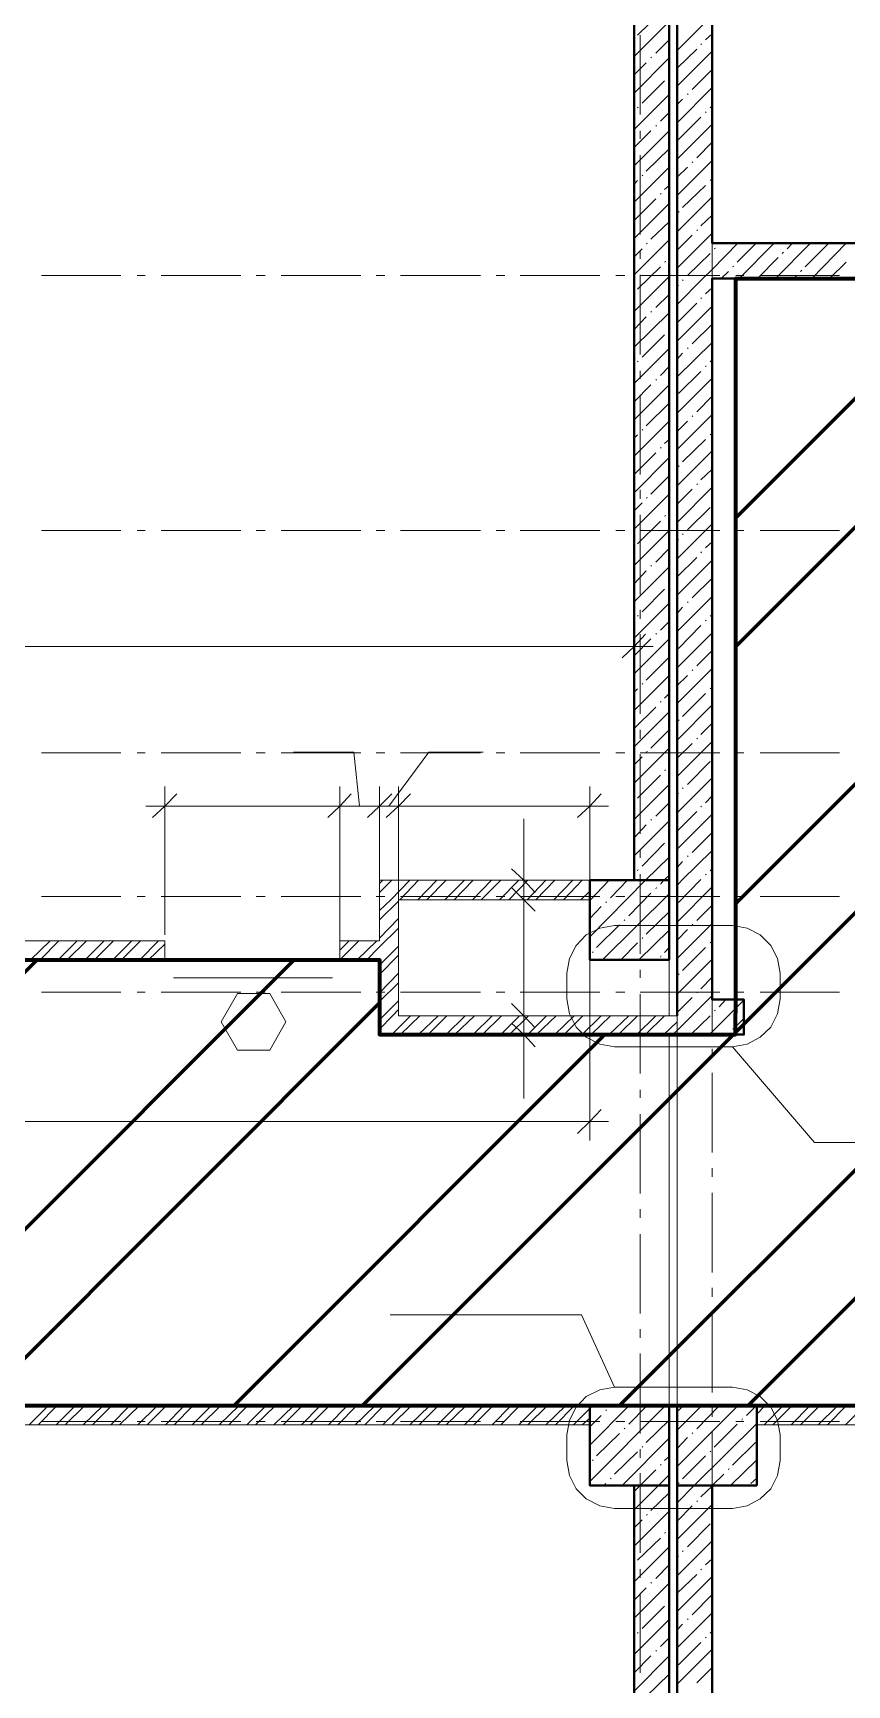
# Model space of a CAD drawing. Header units: millimetres. Extents: x -213911 to 415037, y -3642 to 107391.
# Drawn here: x -172386 to -167266, y 11398 to 21781 of the extents above; entities that cross this region are included whole.
import ezdxf

# ---------------------------------------------------------------- set-up
doc = ezdxf.new("R2010")
doc.units = ezdxf.units.MM
for name, color, linetype, lineweight in [('9.1 Стен подвал шпак', 160, 'Continuous', 90), ('9.3 клининг подвал', 190, 'Continuous', 60), ('Оси', 7, 'Continuous', 9)]:
    doc.layers.add(name, color=color, linetype=linetype, lineweight=lineweight)

msp = doc.modelspace()

# ---------------------------------------------------------------- hatches: boundary and pattern name
at = {"layer": '9.3 клининг подвал'}
h = msp.add_hatch(dxfattribs=at)
h.set_pattern_fill('ANSI32', color=256, scale=180)
h.paths.add_polyline_path([(-155078.4, 16155.4), (-164491.5, 16155.4), (-164491.5, 15486), (-166635.1, 15486), (-166635.1, 20239.2), (-167965.3, 20239.2), (-167965.3, 15752.9), (-167967.8, 15486), (-168333.9, 15486), (-170206.4, 15486), (-170206.4, 15956.3), (-178323.2, 15956.3), (-178323.2, 20239.2), (-180123.7, 20239.2), (-180123.7, 19036.1), (-180475.3, 19036.1), (-180475.3, 16155.4), (-205291.8, 16155.4), (-205291.8, 16655.3), (-206511.8, 16655.3), (-206511.8, 16155.4), (-206791.4, 16155.4), (-206791.4, 13151.8), (-168384.7, 13151.8), (-155078.4, 13151.8)])

# ---------------------------------------------------------------- linework, layer by layer
at = {"lineweight": 40}
for points in [[(-168384.7, 16456.2), (-168384.7, 26831), (-168605, 26831), (-168605, 16456.2)], [(-168384.7, 16456.2), (-168884.6, 16456.2), (-168884.6, 15956.3), (-168384.7, 15956.3)], [(-168384.7, 13151.8), (-168884.6, 13151.8), (-168884.6, 12651.9), (-168384.7, 12651.9)], [(-167834, 13151.8), (-168333.9, 13151.8), (-168333.9, 12651.9), (-167834, 12651.9)], [(-168384.7, 5649.2), (-168384.7, 12651.9), (-168605, 12651.9), (-168605, 5649.2)], [(-168113.6, 5649.2), (-168113.6, 12651.9), (-168333.9, 12651.9), (-168333.9, 5649.2)]]:
    msp.add_lwpolyline(points, close=True, dxfattribs=at)
for points in [[(-166414.8, 15685.1), (-166414.8, 15816.5), (-166414.8, 19315.7), (-164711.8, 19315.7), (-164491.5, 19315.7), (-164491.5, 20239.2), (-164491.5, 20459.5), (-164491.5, 21959.2), (-164711.8, 21959.2), (-164711.8, 20459.5), (-168113.6, 20459.5), (-168113.6, 26831), (-168333.9, 26831), (-168333.9, 20239.2), (-168333.9, 16456.2), (-168333.9, 15604.7)], [(-168333.9, 15486), (-168113.6, 15486), (-167914.5, 15486), (-167914.5, 15706.3), (-168113.6, 15706.3), (-168113.6, 16456.2), (-168113.6, 20239.2), (-166635.1, 20239.2), (-166635.1, 19536), (-166635.1, 15816.5), (-166635.1, 15486), (-166414.8, 15486)]]:
    msp.add_lwpolyline(points, dxfattribs=at)
at = {"lineweight": 18}
for points in [[(-168533, 18002.4), (-168605, 17926.2), (-168681.3, 17854.2)], [(-171481.5, 16998.4), (-171557.8, 16922.2), (-171634, 16850.1)], [(-170384.3, 16998.4), (-170456.3, 16922.2), (-170532.6, 16850.1)], [(-170130.1, 16998.4), (-170206.4, 16922.2), (-170282.6, 16850.1)], [(-170011.5, 16998.4), (-170087.8, 16922.2), (-170164, 16850.1)], [(-168812.6, 16998.4), (-168884.6, 16922.2), (-168960.9, 16850.1)], [(-169227.8, 16379.9), (-169299.8, 16456.2), (-169376, 16528.2)], [(-169227.8, 16261.3), (-169299.8, 16333.3), (-169376, 16409.6)], [(-169227.8, 15528.4), (-169299.8, 15604.7), (-169376, 15680.9)], [(-169227.8, 15409.8), (-169299.8, 15486), (-169376, 15558.1)], [(-168812.6, 15015.8), (-168884.6, 14939.5), (-168960.9, 14863.3)]]:
    msp.add_lwpolyline(points, dxfattribs=at)
at = {"layer": '9.1 Стен подвал шпак'}
msp.add_lwpolyline([(-178323.2, 15956.3), (-170206.4, 15956.3), (-170206.4, 15486), (-168333.9, 15486), (-167967.8, 15486), (-167965.3, 15752.9), (-167965.3, 20239.2), (-166635.1, 20239.2), (-166635.1, 15486), (-164491.5, 15486), (-164491.5, 16155.4), (-155078.4, 16155.4), (-155078.4, 13151.8), (-168384.7, 13151.8), (-206791.4, 13151.8)], dxfattribs=at)
at = {"layer": 'Оси', "lineweight": 9}
for points in [[(-168113.6, 21527.1), (-168113.6, 22026.9)], [(-168605, 21633), (-168384.7, 21853.3)], [(-168583.9, 21768.5), (-168439.8, 21908.3)], [(-168333.9, 21671.1), (-168113.6, 21891.4)], [(-168566.9, 21268.6), (-168566.9, 21768.5)], [(-168469.5, 21654.2), (-168384.7, 21738.9)], [(-168185.6, 21709.2), (-168181.4, 21713.5)], [(-168156, 21738.9), (-168113.6, 21777)], [(-168605, 21404.2), (-168384.7, 21624.5)], [(-168499.1, 21624.5), (-168494.9, 21628.7)], [(-168333.9, 21561), (-168211.1, 21679.6)], [(-168333.9, 21446.6), (-168113.6, 21666.9)], [(-168605, 21518.6), (-168528.8, 21594.8)], [(-168240.7, 21425.4), (-168113.6, 21552.5)], [(-168605, 21175.4), (-168384.7, 21395.7)], [(-168554.2, 21340.7), (-168414.4, 21480.5)], [(-168333.9, 21217.8), (-168113.6, 21438.1)], [(-168270.4, 21395.7), (-168266.1, 21400)], [(-168113.6, 21374.6), (-168113.6, 21425.4)], [(-168583.9, 21311), (-168579.6, 21315.2)], [(-168333.9, 21332.2), (-168300, 21366.1)], [(-168126.3, 21311), (-168113.6, 21323.7)], [(-168469.5, 21196.6), (-168465.2, 21200.9)], [(-168439.8, 21226.3), (-168384.7, 21281.4)], [(-168333.9, 20989), (-168113.6, 21209.3)], [(-168325.4, 21111.9), (-168185.6, 21251.7)], [(-168156, 21281.4), (-168151.7, 21285.6)], [(-168113.6, 20773), (-168113.6, 21272.9)], [(-168605, 20946.7), (-168384.7, 21167)], [(-168605, 21061.1), (-168499.1, 21167)], [(-168566.9, 21116.1), (-168566.9, 21167)], [(-168211.1, 20997.5), (-168113.6, 21095)], [(-168566.9, 20514.6), (-168566.9, 21014.5)], [(-168528.8, 20912.8), (-168384.7, 21052.6)], [(-168333.9, 20760.3), (-168113.6, 20980.6)], [(-168605, 20717.9), (-168384.7, 20938.2)], [(-168554.2, 20883.1), (-168550, 20887.4)], [(-168333.9, 20874.7), (-168270.4, 20938.2)], [(-168240.7, 20967.9), (-168236.5, 20972.1)], [(-168605, 20832.3), (-168583.9, 20853.5)], [(-168439.8, 20768.8), (-168435.6, 20773)], [(-168414.4, 20798.4), (-168384.7, 20823.8)], [(-168300, 20684), (-168156, 20823.8)], [(-168126.3, 20853.5), (-168122.1, 20857.7)], [(-168605, 20603.5), (-168469.5, 20739.1)], [(-168605, 20489.2), (-168384.7, 20709.4)], [(-168333.9, 20531.5), (-168113.6, 20751.8)], [(-168113.6, 20620.5), (-168113.6, 20671.3)], [(-168499.1, 20484.9), (-168384.7, 20595.1)], [(-168325.4, 20654.4), (-168321.2, 20658.6)], [(-168185.6, 20569.6), (-168113.6, 20637.4)], [(-168605, 20260.4), (-168384.7, 20480.7)], [(-168528.8, 20455.3), (-168520.3, 20459.5)], [(-168333.9, 20302.8), (-168113.6, 20523)], [(-168333.9, 20417.1), (-168240.7, 20510.3)], [(-168333.9, 20074), (-168172.9, 20239.2), (-168113.6, 20294.3), (-167952.6, 20459.5)], [(-168211.1, 20540), (-168206.8, 20544.2)], [(-168113.6, 20018.9), (-168113.6, 20518.8)], [(-168071.3, 20455.3), (-168067, 20459.5)], [(-167956.9, 20340.9), (-167838.3, 20459.5)], [(-167944.2, 20239.2), (-167723.9, 20459.5)], [(-167715.4, 20239.2), (-167495.1, 20459.5)], [(-167643.4, 20425.6), (-167609.5, 20459.5)], [(-167529, 20311.2), (-167385, 20455.3)], [(-167486.6, 20239.2), (-167270.6, 20459.5)], [(-168605, 20374.8), (-168554.2, 20425.6)], [(-168566.9, 20362.1), (-168566.9, 20412.9)], [(-168270.4, 20256.2), (-168126.3, 20396)], [(-168100.9, 20425.6), (-168092.4, 20429.8)], [(-167829.8, 20239.2), (-167698.5, 20370.5)], [(-167673, 20396), (-167664.6, 20404.4)], [(-172333, 20256.2), (-171833.1, 20256.2)], [(-171731.5, 20256.2), (-171680.6, 20256.2)], [(-171578.9, 20256.2), (-171079.1, 20256.2)], [(-170981.6, 20256.2), (-170926.5, 20256.2)], [(-170824.9, 20256.2), (-170325, 20256.2)], [(-170227.6, 20256.2), (-170172.5, 20256.2)], [(-170075, 20256.2), (-169570.9, 20256.2)], [(-169473.5, 20256.2), (-169418.4, 20256.2)], [(-169321, 20256.2), (-168821.1, 20256.2)], [(-168719.4, 20256.2), (-168664.3, 20256.2)], [(-168605, 20031.6), (-168384.7, 20251.9)], [(-168583.9, 20171.4), (-168439.8, 20311.2)], [(-168566.9, 19760.5), (-168566.9, 20260.4)], [(-168566.9, 20256.2), (-168067, 20256.2)], [(-168414.4, 20340.9), (-168405.9, 20345.1)], [(-168058.5, 20239.2), (-168011.9, 20281.6)], [(-167986.5, 20311.2), (-167978.1, 20315.5)], [(-167965.3, 20256.2), (-167914.5, 20256.2)], [(-167812.8, 20256.2), (-167312.9, 20256.2)], [(-167601, 20239.2), (-167584.1, 20256.2)], [(-167558.7, 20281.6), (-167550.2, 20290)], [(-167376.5, 20239.2), (-167270.6, 20340.9)], [(-168333.9, 20188.4), (-168325.4, 20196.8)], [(-168300, 20226.5), (-168295.8, 20230.7)], [(-168156, 20141.8), (-168113.6, 20179.9)], [(-168469.5, 20057), (-168384.7, 20137.5)], [(-168333.9, 19959.6), (-168211.1, 20082.5)], [(-168333.9, 19845.2), (-168113.6, 20065.5)], [(-168185.6, 20112.1), (-168181.4, 20116.4)], [(-168605, 19807.1), (-168384.7, 20023.2)], [(-168605, 19917.2), (-168528.8, 19997.7)], [(-168499.1, 20027.4), (-168494.9, 20031.6)], [(-168240.7, 19828.3), (-168113.6, 19951.1)], [(-168554.2, 19743.6), (-168414.4, 19883.4)], [(-168333.9, 19620.7), (-168113.6, 19836.8)], [(-168113.6, 19866.4), (-168113.6, 19921.5)], [(-168605, 19578.3), (-168384.7, 19798.6)], [(-168333.9, 19730.9), (-168300, 19769)], [(-168270.4, 19798.6), (-168266.1, 19802.9)], [(-168113.6, 19264.9), (-168113.6, 19764.7)], [(-168583.9, 19713.9), (-168579.6, 19718.1)], [(-168566.9, 19608), (-168566.9, 19658.8)], [(-168439.8, 19629.2), (-168384.7, 19684.3)], [(-168325.4, 19514.8), (-168185.6, 19654.6)], [(-168156, 19684.3), (-168151.7, 19688.5)], [(-168126.3, 19713.9), (-168113.6, 19726.6)], [(-168605, 19349.6), (-168384.7, 19569.9)], [(-168605, 19464), (-168499.1, 19569.9)], [(-168469.5, 19599.5), (-168465.2, 19603.8)], [(-168333.9, 19391.9), (-168113.6, 19612.2)], [(-168566.9, 19006.4), (-168566.9, 19506.3)], [(-168528.8, 19311.5), (-168384.7, 19455.5)], [(-168211.1, 19400.4), (-168113.6, 19497.9)], [(-168605, 19120.8), (-168384.7, 19341.1)], [(-168333.9, 19163.2), (-168113.6, 19383.5)], [(-168333.9, 19277.6), (-168270.4, 19341.1)], [(-168240.7, 19370.8), (-168236.5, 19375)], [(-168605, 19235.2), (-168583.9, 19256.4)], [(-168554.2, 19286), (-168550, 19290.3)], [(-168414.4, 19201.3), (-168384.7, 19226.7)], [(-168300, 19086.9), (-168156, 19226.7)], [(-168126.3, 19256.4), (-168122.1, 19260.6)], [(-168605, 19006.4), (-168469.5, 19142)], [(-168605, 18892.1), (-168384.7, 19112.3)], [(-168439.8, 19171.7), (-168435.6, 19175.9)], [(-168333.9, 18934.4), (-168113.6, 19154.7)], [(-168113.6, 19112.3), (-168113.6, 19167.4)], [(-168325.4, 19057.3), (-168321.2, 19061.5)], [(-168185.6, 18972.5), (-168113.6, 19040.3)], [(-168113.6, 18510.8), (-168113.6, 19014.9)], [(-168566.9, 18853.9), (-168566.9, 18909)], [(-168499.1, 18883.6), (-168384.7, 18998)], [(-168333.9, 18705.7), (-168113.6, 18925.9)], [(-168333.9, 18820), (-168240.7, 18913.2)], [(-168211.1, 18942.9), (-168206.8, 18947.1)], [(-168605, 18663.3), (-168384.7, 18883.6)], [(-168605, 18777.7), (-168554.2, 18828.5)], [(-168528.8, 18858.2), (-168520.3, 18862.4)], [(-168270.4, 18659.1), (-168126.3, 18798.9)], [(-168583.9, 18570.1), (-168439.8, 18714.1)], [(-168566.9, 18252.4), (-168566.9, 18752.3)], [(-168414.4, 18743.8), (-168405.9, 18748)], [(-168333.9, 18476.9), (-168113.6, 18697.2)], [(-172333, 18654.8), (-171833.1, 18654.8)], [(-171731.5, 18654.8), (-171680.6, 18654.8)], [(-171578.9, 18654.8), (-171079.1, 18654.8)], [(-170981.6, 18654.8), (-170926.5, 18654.8)], [(-170824.9, 18654.8), (-170325, 18654.8)], [(-170227.6, 18654.8), (-170172.5, 18654.8)], [(-170075, 18654.8), (-169570.9, 18654.8)], [(-169473.5, 18654.8), (-169418.4, 18654.8)], [(-169321, 18654.8), (-168821.1, 18654.8)], [(-168719.4, 18654.8), (-168664.3, 18654.8)], [(-168605, 18434.5), (-168384.7, 18654.8)], [(-168566.9, 18654.8), (-168067, 18654.8)], [(-168333.9, 18591.3), (-168325.4, 18599.7)], [(-168300, 18629.4), (-168295.8, 18633.6)], [(-167965.3, 18654.8), (-167914.5, 18654.8)], [(-167812.8, 18654.8), (-167312.9, 18654.8)], [(-168469.5, 18455.7), (-168384.7, 18540.4)], [(-168333.9, 18362.5), (-168211.1, 18485.4)], [(-168185.6, 18515), (-168181.4, 18519.3)], [(-168156, 18544.7), (-168113.6, 18582.8)], [(-168605, 18205.8), (-168384.7, 18426.1)], [(-168605, 18320.1), (-168528.8, 18400.6)], [(-168499.1, 18430.3), (-168494.9, 18434.5)], [(-168333.9, 18248.1), (-168113.6, 18468.4)], [(-168113.6, 18358.3), (-168113.6, 18413.3)], [(-168554.2, 18142.2), (-168414.4, 18286.3)], [(-168240.7, 18231.2), (-168113.6, 18354)], [(-168605, 17977), (-168384.7, 18197.3)], [(-168333.9, 18019.4), (-168113.6, 18239.7)], [(-168333.9, 18133.7), (-168300, 18171.9)], [(-168270.4, 18201.5), (-168266.1, 18205.8)], [(-168113.6, 17761), (-168113.6, 18260.8)], [(-168583.9, 18116.8), (-168579.6, 18121)], [(-168566.9, 18099.9), (-168566.9, 18154.9)], [(-168439.8, 18027.8), (-168384.7, 18082.9)], [(-168156, 18087.1), (-168151.7, 18091.4)], [(-168126.3, 18116.8), (-168113.6, 18125.3)], [(-168605, 18036.3), (-168605, 17926.2), (-168605, 17807.6)], [(-168605, 17752.5), (-168384.7, 17972.8)], [(-168605, 17866.9), (-168499.1, 17972.8)], [(-168566.9, 17502.5), (-168566.9, 18002.4)], [(-168469.5, 18002.4), (-168465.2, 18006.7)], [(-168333.9, 17790.6), (-168113.6, 18010.9)], [(-168325.4, 17913.5), (-168185.6, 18057.5)], [(-178441.8, 17926.2), (-178204.6, 17926.2), (-168486.4, 17926.2)], [(-168211.1, 17803.3), (-168113.6, 17900.8)], [(-168528.8, 17714.4), (-168384.7, 17858.4)], [(-168333.9, 17566.1), (-168113.6, 17786.4)], [(-168240.7, 17773.7), (-168236.5, 17777.9)], [(-168605, 17523.7), (-168384.7, 17744)], [(-168605, 17638.1), (-168583.9, 17659.3)], [(-168554.2, 17688.9), (-168550, 17693.2)], [(-168333.9, 17680.5), (-168270.4, 17744)], [(-168126.3, 17659.3), (-168122.1, 17663.5)], [(-168113.6, 17604.2), (-168113.6, 17659.3)], [(-168439.8, 17574.6), (-168435.6, 17578.8)], [(-168414.4, 17600), (-168384.7, 17629.6)], [(-168333.9, 17337.3), (-168113.6, 17557.6)], [(-168300, 17485.6), (-168156, 17629.6)], [(-168605, 17409.3), (-168469.5, 17544.9)], [(-168605, 17295), (-168384.7, 17515.2)], [(-168325.4, 17460.2), (-168321.2, 17464.4)], [(-168113.6, 17006.9), (-168113.6, 17506.8)], [(-168566.9, 17345.8), (-168566.9, 17400.9)], [(-168499.1, 17286.5), (-168384.7, 17400.9)], [(-168211.1, 17345.8), (-168206.8, 17350)], [(-168185.6, 17371.2), (-168113.6, 17443.2)], [(-172333, 17256.8), (-171833.1, 17256.8)], [(-171731.5, 17256.8), (-171680.6, 17256.8)], [(-171578.9, 17256.8), (-171079.1, 17256.8)], [(-170981.6, 17256.8), (-170926.5, 17256.8)], [(-170824.9, 17256.8), (-170325, 17256.8)], [(-170748.6, 17261.1), (-170367.4, 17261.1), (-170333.5, 16922.2)], [(-170227.6, 17256.8), (-170172.5, 17256.8)], [(-169554, 17261.1), (-169897.1, 17261.1), (-170147.1, 16922.2)], [(-170075, 17256.8), (-169570.9, 17256.8)], [(-169473.5, 17256.8), (-169418.4, 17256.8)], [(-169321, 17256.8), (-168821.1, 17256.8)], [(-168719.4, 17256.8), (-168664.3, 17256.8)], [(-168605, 17066.2), (-168384.7, 17286.5)], [(-168566.9, 17256.8), (-168067, 17256.8)], [(-168566.9, 16748.5), (-168566.9, 17248.4)], [(-168528.8, 17261.1), (-168520.3, 17265.3)], [(-168333.9, 17108.6), (-168113.6, 17328.8)], [(-168333.9, 17222.9), (-168240.7, 17316.1)], [(-167965.3, 17256.8), (-167914.5, 17256.8)], [(-167812.8, 17256.8), (-167312.9, 17256.8)], [(-168605, 17180.6), (-168554.2, 17231.4)], [(-168414.4, 17146.7), (-168405.9, 17150.9)], [(-168270.4, 17057.7), (-168126.3, 17201.8)], [(-171557.8, 16113), (-171557.8, 16922.2), (-171557.8, 17045)], [(-170456.3, 16074.9), (-170456.3, 16922.2), (-170456.3, 17045)], [(-170206.4, 16456.2), (-170206.4, 16922.2), (-170206.4, 17045)], [(-170087.8, 16333.3), (-170087.8, 16922.2), (-170087.8, 17045)], [(-168884.6, 16456.2), (-168884.6, 16922.2), (-168884.6, 17045)], [(-168605, 16837.4), (-168384.7, 17057.7)], [(-168583.9, 16973), (-168439.8, 17117)], [(-168333.9, 16879.8), (-168113.6, 17100.1)], [(-168300, 17032.3), (-168295.8, 17036.5)], [(-168469.5, 16858.6), (-168384.7, 16943.3)], [(-168333.9, 16994.2), (-168325.4, 17002.6)], [(-168156, 16943.3), (-168113.6, 16985.7)], [(-171676.4, 16922.2), (-170456.3, 16922.2), (-170206.4, 16922.2), (-170087.8, 16922.2), (-168766, 16922.2)], [(-169299.8, 16841.7), (-169299.8, 16502.8), (-169299.8, 16396.8)], [(-168605, 16608.7), (-168384.7, 16829)], [(-168499.1, 16833.2), (-168494.9, 16837.4)], [(-168333.9, 16765.4), (-168211.1, 16888.3)], [(-168333.9, 16651), (-168113.6, 16871.3)], [(-168185.6, 16917.9), (-168181.4, 16922.2)], [(-168113.6, 16854.4), (-168113.6, 16905.2)], [(-168605, 16723), (-168528.8, 16803.5)], [(-168240.7, 16629.8), (-168113.6, 16756.9)], [(-168113.6, 16252.8), (-168113.6, 16752.7)], [(-168566.9, 16596), (-168566.9, 16646.8)], [(-168554.2, 16545.1), (-168414.4, 16689.2)], [(-168333.9, 16422.3), (-168304.3, 16456.2), (-168113.6, 16642.6)], [(-169299.8, 16574.8), (-169299.8, 16333.3), (-169299.8, 15604.7), (-169299.8, 15363.2)], [(-168884.6, 16100.3), (-168533, 16456.2), (-168384.7, 16600.2)], [(-168583.9, 16515.5), (-168579.6, 16523.9)], [(-168333.9, 16536.6), (-168300, 16574.8)], [(-168270.4, 16604.4), (-168266.1, 16608.7)], [(-168126.3, 16515.5), (-168113.6, 16528.2)], [(-170206.4, 16435), (-170185.2, 16456.2)], [(-170206.4, 16265.5), (-170134.4, 16333.3), (-170015.7, 16456.2)], [(-170206.4, 16379.9), (-170130.1, 16456.2)], [(-170079.3, 16333.3), (-169960.7, 16456.2)], [(-169964.9, 16333.3), (-169846.3, 16456.2)], [(-169909.8, 16333.3), (-169787, 16456.2)], [(-169795.4, 16333.3), (-169672.6, 16456.2)], [(-169736.1, 16333.3), (-169617.5, 16456.2)], [(-169621.8, 16333.3), (-169503.1, 16456.2)], [(-169566.7, 16333.3), (-169443.8, 16456.2)], [(-169452.3, 16333.3), (-169329.4, 16456.2)], [(-169193.9, 16456.2), (-169299.8, 16456.2), (-169422.6, 16456.2)], [(-169393, 16333.3), (-169274.4, 16456.2)], [(-169278.6, 16333.3), (-169160, 16456.2)], [(-169223.5, 16333.3), (-169104.9, 16456.2)], [(-169109.2, 16333.3), (-168990.5, 16456.2)], [(-169049.8, 16333.3), (-168931.2, 16456.2)], [(-168884.6, 16329.1), (-168761.8, 16456.2)], [(-168753.3, 16346), (-168647.4, 16456.2)], [(-168566.9, 15994.4), (-168566.9, 16494.3)], [(-168469.5, 16401.1), (-168465.2, 16409.6)], [(-168439.8, 16430.7), (-168418.6, 16456.2), (-168384.7, 16485.8)], [(-168384.7, 15604.7), (-168384.7, 16456.2)], [(-168333.9, 16193.5), (-168113.6, 16413.8)], [(-168325.4, 16316.4), (-168189.9, 16456.2), (-168185.6, 16460.4)], [(-168156, 16490), (-168151.7, 16494.3)], [(-172333, 16354.5), (-171833.1, 16354.5)], [(-171731.5, 16354.5), (-171680.6, 16354.5)], [(-171578.9, 16354.5), (-171079.1, 16354.5)], [(-170981.6, 16354.5), (-170926.5, 16354.5)], [(-170824.9, 16354.5), (-170325, 16354.5)], [(-170227.6, 16354.5), (-170172.5, 16354.5)], [(-170206.4, 16206.2), (-170087.8, 16324.8)], [(-170075, 16354.5), (-169570.9, 16354.5)], [(-169473.5, 16354.5), (-169418.4, 16354.5)], [(-169193.9, 16333.3), (-169299.8, 16333.3), (-169422.6, 16333.3)], [(-169321, 16354.5), (-168821.1, 16354.5)], [(-168939.7, 16333.3), (-168884.6, 16388.4)], [(-168804.1, 15956.3), (-168384.7, 16371.4)], [(-168783, 16316.4), (-168778.7, 16320.6)], [(-168719.4, 16354.5), (-168664.3, 16354.5)], [(-168638.9, 16231.6), (-168499.1, 16375.7)], [(-168566.9, 16354.5), (-168067, 16354.5)], [(-167965.3, 16354.5), (-167914.5, 16354.5)], [(-167812.8, 16354.5), (-167312.9, 16354.5)], [(-170206.4, 16091.8), (-170087.8, 16214.7)], [(-168884.6, 16214.7), (-168812.6, 16290.9)], [(-168668.6, 16202), (-168664.3, 16206.2)], [(-168528.8, 16117.2), (-168384.7, 16257)], [(-168211.1, 16202), (-168113.6, 16299.4)], [(-170286.9, 15956.3), (-170206.4, 16036.8), (-170087.8, 16155.4)], [(-168842.3, 16032.5), (-168698.2, 16176.6)], [(-168575.4, 15956.3), (-168384.7, 16142.7)], [(-168554.2, 16087.6), (-168550, 16096.1)], [(-168333.9, 15964.7), (-168113.6, 16185)], [(-168333.9, 16079.1), (-168270.4, 16146.9)], [(-168240.7, 16176.6), (-168236.5, 16180.8)], [(-168113.6, 16100.3), (-168113.6, 16151.1)], [(-173565.8, 15956.3), (-171557.8, 15956.3), (-171557.8, 16074.9), (-173565.8, 16074.9)], [(-172400.8, 15956.3), (-172277.9, 16074.9)], [(-172341.5, 15956.3), (-172222.9, 16074.9)], [(-172227.1, 15956.3), (-172108.5, 16074.9)], [(-172172, 15956.3), (-172049.2, 16074.9)], [(-172057.7, 15956.3), (-171939, 16074.9)], [(-171998.3, 15956.3), (-171879.7, 16074.9)], [(-171884, 15956.3), (-171765.3, 16074.9)], [(-171828.9, 15956.3), (-171710.3, 16074.9)], [(-171714.5, 15956.3), (-171595.9, 16074.9)], [(-171659.4, 15956.3), (-171557.8, 16053.7)], [(-170456.3, 16015.6), (-170397, 16074.9)], [(-170456.3, 15956.3), (-170337.7, 16074.9)], [(-170346.2, 15956.3), (-170223.3, 16074.9)], [(-170206.4, 15922.4), (-170087.8, 16041)], [(-168867.7, 16002.9), (-168863.4, 16007.1)], [(-168689.8, 15956.3), (-168583.9, 16062.2)], [(-168414.4, 16002.9), (-168384.7, 16032.5)], [(-168300, 15888.5), (-168156, 16032.5)], [(-168126.3, 16062.2), (-168122.1, 16066.4)], [(-168113.6, 15498.7), (-168113.6, 15998.6)], [(-170206.4, 15863.1), (-170087.8, 15985.9)], [(-168884.6, 15956.3), (-168884.6, 14939.5), (-168884.6, 14820.9)], [(-168566.9, 15841.9), (-168566.9, 15892.7)], [(-168439.8, 15973.2), (-168435.6, 15981.7)], [(-168333.9, 15740.2), (-168113.6, 15960.5)], [(-171502.7, 15841.9), (-170502.9, 15841.9)], [(-170206.4, 15748.7), (-170087.8, 15871.5)], [(-170206.4, 15693.6), (-170087.8, 15812.2)], [(-168325.4, 15863.1), (-168321.2, 15867.3)], [(-168185.6, 15774.1), (-168113.6, 15846.1)], [(-172333, 15752.9), (-171833.1, 15752.9)], [(-171731.5, 15752.9), (-171680.6, 15752.9)], [(-171578.9, 15752.9), (-171079.1, 15752.9)], [(-170981.6, 15752.9), (-170926.5, 15752.9)], [(-170824.9, 15752.9), (-170325, 15752.9)], [(-170227.6, 15752.9), (-170172.5, 15752.9)], [(-170206.4, 15579.2), (-170181, 15604.7), (-170087.8, 15697.9)], [(-170075, 15752.9), (-169570.9, 15752.9)], [(-169473.5, 15752.9), (-169418.4, 15752.9)], [(-169321, 15752.9), (-168821.1, 15752.9)], [(-168719.4, 15752.9), (-168664.3, 15752.9)], [(-168566.9, 15752.9), (-168067, 15752.9)], [(-168566.9, 15240.3), (-168566.9, 15740.2)], [(-168333.9, 15511.5), (-168113.6, 15731.7)], [(-168333.9, 15625.8), (-168240.7, 15719)], [(-168211.1, 15748.7), (-168206.8, 15752.9)], [(-168134.8, 15486), (-168113.6, 15503), (-167914.5, 15702.1)], [(-168071.3, 15659.7), (-168028.9, 15706.3)], [(-167965.3, 15752.9), (-167914.5, 15752.9)], [(-167812.8, 15752.9), (-167312.9, 15752.9)], [(-170206.4, 15519.9), (-170125.9, 15604.7), (-170087.8, 15642.8)], [(-170130.1, 15486), (-170011.5, 15604.7)], [(-170075, 15486), (-169952.2, 15604.7)], [(-169960.7, 15486), (-169837.8, 15604.7)], [(-169901.4, 15486), (-169782.7, 15604.7)], [(-169787, 15486), (-169668.4, 15604.7)], [(-169731.9, 15486), (-169609, 15604.7)], [(-169617.5, 15486), (-169498.9, 15604.7)], [(-169558.2, 15486), (-169439.6, 15604.7)], [(-169443.8, 15486), (-169325.2, 15604.7)], [(-169193.9, 15604.7), (-169299.8, 15604.7), (-169422.6, 15604.7)], [(-169388.8, 15486), (-169270.1, 15604.7)], [(-169274.4, 15486), (-169155.8, 15604.7)], [(-169219.3, 15486), (-169096.4, 15604.7)], [(-169104.9, 15486), (-168982.1, 15604.7)], [(-169045.6, 15486), (-168927, 15604.7)], [(-168931.2, 15486), (-168812.6, 15604.7)], [(-168876.2, 15486), (-168753.3, 15604.7)], [(-168761.8, 15486), (-168638.9, 15604.7)], [(-168702.5, 15486), (-168583.9, 15604.7)], [(-168588.1, 15486), (-168469.5, 15604.7)], [(-168533, 15486), (-168414.4, 15604.7)], [(-168249.2, 15486), (-168126.3, 15604.7)], [(-168100.9, 15634.3), (-168092.4, 15638.5)], [(-167956.9, 15545.3), (-167914.5, 15587.7)], [(-169193.9, 15486), (-169299.8, 15486), (-169422.6, 15486)], [(-169299.8, 15083.6), (-169299.8, 15426.7), (-169299.8, 15545.3)], [(-168418.6, 15486), (-168333.9, 15566.5)], [(-168384.7, 5145.1), (-168384.7, 15486)], [(-168363.6, 15486), (-168333.9, 15511.5)], [(-168333.9, 15486), (-168333.9, 13151.8)], [(-168020.4, 15486), (-168011.9, 15490.3)], [(-167986.5, 15519.9), (-167978.1, 15524.2)], [(-168113.6, 15346.2), (-168113.6, 15397.1)], [(-166571.6, 14808.2), (-167469.7, 14808.2), (-167986.5, 15409.8)], [(-168113.6, 14744.7), (-168113.6, 15244.6)], [(-168566.9, 15087.8), (-168566.9, 15138.7)], [(-168566.9, 14486.3), (-168566.9, 14986.1)], [(-178441.8, 14939.5), (-173570, 14939.5), (-168766, 14939.5)], [(-168113.6, 14592.2), (-168113.6, 14647.2)], [(-168113.6, 13990.6), (-168113.6, 14490.5)], [(-168566.9, 14333.7), (-168566.9, 14388.8)], [(-168566.9, 13732.2), (-168566.9, 14232.1)], [(-168113.6, 13838.1), (-168113.6, 13893.2)], [(-170138.6, 13723.7), (-168935.5, 13723.7), (-168727.9, 13270.4), (-168821.1, 13253.5), (-168905.8, 13211.1), (-168969.4, 13143.3), (-169011.7, 13062.8), (-169028.7, 12969.6), (-169028.7, 12808.7), (-169011.7, 12715.5), (-168969.4, 12630.7), (-168905.8, 12567.2), (-168821.1, 12524.8), (-168727.9, 12507.9), (-167986.5, 12507.9), (-167893.3, 12524.8), (-167812.8, 12567.2), (-167745.1, 12630.7), (-167702.7, 12715.5), (-167685.7, 12808.7), (-167685.7, 12969.6), (-167702.7, 13062.8), (-167745.1, 13143.3), (-167812.8, 13211.1), (-167893.3, 13253.5), (-167986.5, 13270.4), (-168727.9, 13270.4)], [(-168113.6, 13236.5), (-168113.6, 13740.7)], [(-168566.9, 13579.7), (-168566.9, 13634.8)], [(-168566.9, 12978.1), (-168566.9, 13482.2)], [(-172409.3, 13033.2), (-172290.7, 13151.8)], [(-172354.2, 13033.2), (-172235.6, 13151.8)], [(-172239.8, 13033.2), (-172121.2, 13151.8)], [(-172184.7, 13033.2), (-172061.9, 13151.8)], [(-172070.4, 13033.2), (-171947.5, 13151.8)], [(-172011.1, 13033.2), (-171892.4, 13151.8)], [(-171896.7, 13033.2), (-171778.1, 13151.8)], [(-171841.6, 13033.2), (-171718.7, 13151.8)], [(-171727.2, 13033.2), (-171604.4, 13151.8)], [(-171667.9, 13033.2), (-171549.3, 13151.8)], [(-171553.5, 13033.2), (-171434.9, 13151.8)], [(-171498.5, 13033.2), (-171379.8, 13151.8)], [(-171384.1, 13033.2), (-171265.5, 13151.8)], [(-171329, 13033.2), (-171206.1, 13151.8)], [(-171214.6, 13033.2), (-171091.8, 13151.8)], [(-171155.3, 13033.2), (-171036.7, 13151.8)], [(-171040.9, 13033.2), (-170922.3, 13151.8)], [(-170985.9, 13033.2), (-170863, 13151.8)], [(-170871.5, 13033.2), (-170748.6, 13151.8)], [(-170812.2, 13033.2), (-170693.6, 13151.8)], [(-170697.8, 13033.2), (-170579.2, 13151.8)], [(-170642.7, 13033.2), (-170524.1, 13151.8)], [(-170528.3, 13033.2), (-170409.7, 13151.8)], [(-170469, 13033.2), (-170350.4, 13151.8)], [(-170358.9, 13033.2), (-170236, 13151.8)], [(-170299.6, 13033.2), (-170181, 13151.8)], [(-170185.2, 13033.2), (-170066.6, 13151.8)], [(-170130.1, 13033.2), (-170007.3, 13151.8)], [(-170015.7, 13033.2), (-169892.9, 13151.8)], [(-169956.4, 13033.2), (-169837.8, 13151.8)], [(-169842, 13033.2), (-169723.4, 13151.8)], [(-169787, 13033.2), (-169664.1, 13151.8)], [(-169672.6, 13033.2), (-169554, 13151.8)], [(-169613.3, 13033.2), (-169494.7, 13151.8)], [(-169498.9, 13033.2), (-169380.3, 13151.8)], [(-169443.8, 13033.2), (-169325.2, 13151.8)], [(-169329.4, 13033.2), (-169210.8, 13151.8)], [(-169274.4, 13033.2), (-169151.5, 13151.8)], [(-169160, 13033.2), (-169037.1, 13151.8)], [(-169100.7, 13033.2), (-168982.1, 13151.8)], [(-168986.3, 13033.2), (-168884.6, 13134.9)], [(-168884.6, 13134.9), (-168867.7, 13151.8)], [(-168884.6, 12906.1), (-168638.9, 13151.8)], [(-168884.6, 12677.3), (-168410.2, 13151.8)], [(-168884.6, 13020.5), (-168812.6, 13092.5)], [(-168783, 13122.2), (-168778.7, 13126.4)], [(-168753.3, 13151.8), (-168753.3, 13151.8)], [(-168638.9, 13037.4), (-168524.5, 13151.8)], [(-168333.9, 12999.3), (-168181.4, 13151.8)], [(-168333.9, 12770.5), (-167952.6, 13151.8)], [(-168325.4, 13122.2), (-168295.8, 13151.8)], [(-168211.1, 13007.8), (-168071.3, 13151.8)], [(-168113.6, 13084), (-168113.6, 13139.1)], [(-167897.6, 13092.5), (-167838.3, 13151.8)], [(-167834, 13101), (-167783.2, 13151.8)], [(-167787.4, 13033.2), (-167668.8, 13151.8)], [(-167732.3, 13033.2), (-167613.7, 13151.8)], [(-167618, 13033.2), (-167499.3, 13151.8)], [(-167558.7, 13033.2), (-167440, 13151.8)], [(-167448.5, 13033.2), (-167325.7, 13151.8)], [(-167389.2, 13033.2), (-167270.6, 13151.8)], [(-167274.8, 13033.2), (-167156.2, 13151.8)], [(-172333, 13054.4), (-171833.1, 13054.4)], [(-171731.5, 13054.4), (-171680.6, 13054.4)], [(-171578.9, 13054.4), (-171079.1, 13054.4)], [(-170981.6, 13054.4), (-170926.5, 13054.4)], [(-170824.9, 13054.4), (-170325, 13054.4)], [(-170227.6, 13054.4), (-170172.5, 13054.4)], [(-170075, 13054.4), (-169570.9, 13054.4)], [(-169473.5, 13054.4), (-169418.4, 13054.4)], [(-169321, 13054.4), (-168821.1, 13054.4)], [(-168931.2, 13033.2), (-168884.6, 13075.6)], [(-168719.4, 13054.4), (-168664.3, 13054.4)], [(-168668.6, 13007.8), (-168664.3, 13012)], [(-168566.9, 13054.4), (-168067, 13054.4)], [(-168528.8, 12923), (-168384.7, 13062.8)], [(-168333.9, 12541.8), (-168228, 12651.9), (-167834, 13041.7)], [(-168240.7, 12978.1), (-168236.5, 12982.4)], [(-168113.6, 12486.7), (-168113.6, 12986.6)], [(-168100.9, 12893.4), (-167956.9, 13037.4)], [(-167965.3, 13054.4), (-167914.5, 13054.4)], [(-167927.2, 13062.8), (-167923, 13071.3)], [(-167812.8, 13054.4), (-167312.9, 13054.4)], [(-168842.3, 12838.3), (-168698.2, 12978.1)], [(-168681.3, 12651.9), (-168384.7, 12948.5)], [(-168566.9, 12825.6), (-168566.9, 12880.7)], [(-168554.2, 12893.4), (-168550, 12897.6)], [(-168333.9, 12884.9), (-168270.4, 12952.7)], [(-167986.5, 12779), (-167842.5, 12923)], [(-168867.7, 12808.7), (-168863.4, 12812.9)], [(-168727.9, 12723.9), (-168583.9, 12863.7)], [(-168439.8, 12779), (-168435.6, 12783.2)], [(-168414.4, 12808.7), (-168384.7, 12834.1)], [(-168300, 12694.3), (-168156, 12838.3)], [(-168126.3, 12863.7), (-168122.1, 12868)], [(-167999.2, 12651.9), (-167834, 12812.9)], [(-168753.3, 12694.3), (-168749.1, 12698.5)], [(-168605, 12613.8), (-168566.9, 12651.9), (-168469.5, 12749.4)], [(-168605, 12499.4), (-168452.5, 12651.9), (-168384.7, 12719.7)], [(-168566.9, 12228.3), (-168566.9, 12728.2)], [(-168325.4, 12664.6), (-168321.2, 12668.9)], [(-168113.6, 12651.9), (-168041.6, 12723.9)], [(-168011.9, 12749.4), (-168007.7, 12757.8)], [(-167872.1, 12664.6), (-167834, 12698.5)], [(-168795.7, 12651.9), (-168783, 12664.6)], [(-168499.1, 12495.2), (-168384.7, 12605.3)], [(-168185.6, 12579.9), (-168113.6, 12647.7)], [(-168605, 12270.7), (-168384.7, 12490.9)], [(-168528.8, 12465.5), (-168520.3, 12469.8)], [(-168333.9, 12313), (-168113.6, 12533.3)], [(-168333.9, 12427.4), (-168240.7, 12524.8)], [(-168211.1, 12550.2), (-168206.8, 12554.5)], [(-168605, 12385), (-168554.2, 12435.9)], [(-168270.4, 12266.4), (-168126.3, 12410.4)], [(-168113.6, 12334.2), (-168113.6, 12385)], [(-168605, 12046.1), (-168384.7, 12266.4)], [(-168583.9, 12181.7), (-168439.8, 12321.5)], [(-168414.4, 12351.1), (-168405.9, 12355.4)], [(-168333.9, 12084.3), (-168113.6, 12304.5)], [(-168469.5, 12067.3), (-168384.7, 12152)], [(-168333.9, 12198.6), (-168325.4, 12207.1)], [(-168300, 12236.8), (-168295.8, 12241)], [(-168156, 12152), (-168113.6, 12190.2)], [(-168113.6, 11732.6), (-168113.6, 12232.5)], [(-168566.9, 12071.5), (-168566.9, 12126.6)], [(-168333.9, 11974.1), (-168211.1, 12092.7)], [(-168333.9, 11859.7), (-168113.6, 12080)], [(-168185.6, 12122.4), (-168181.4, 12126.6)], [(-168605, 11817.4), (-168384.7, 12037.7)], [(-168605, 11931.7), (-168528.8, 12008)], [(-168566.9, 11474.2), (-168566.9, 11974.1)], [(-168499.1, 12037.7), (-168494.9, 12041.9)], [(-168240.7, 11838.5), (-168113.6, 11965.6)], [(-168554.2, 11753.8), (-168414.4, 11893.6)], [(-168333.9, 11631), (-168113.6, 11851.3)], [(-168605, 11588.6), (-168384.7, 11808.9)], [(-168333.9, 11745.3), (-168300, 11779.2)], [(-168270.4, 11808.9), (-168266.1, 11813.1)], [(-168126.3, 11724.2), (-168113.6, 11736.9)], [(-168583.9, 11724.2), (-168579.6, 11728.4)], [(-168439.8, 11639.4), (-168384.7, 11694.5)], [(-168325.4, 11525.1), (-168185.6, 11664.9)], [(-168156, 11694.5), (-168151.7, 11698.7)], [(-168113.6, 11580.1), (-168113.6, 11631)], [(-168605, 11359.8), (-168384.7, 11580.1)], [(-168605, 11474.2), (-168499.1, 11580.1)], [(-168469.5, 11609.8), (-168465.2, 11614)], [(-168333.9, 11402.2), (-168113.6, 11622.5)], [(-168528.8, 11325.9), (-168384.7, 11465.7)], [(-168211.1, 11410.7), (-168113.6, 11508.1)], [(-168113.6, 10978.6), (-168113.6, 11478.5)]]:
    msp.add_lwpolyline(points, dxfattribs=at)
for points in [[(-170206.4, 15604.7), (-170206.4, 15486), (-168333.9, 15486), (-168333.9, 15604.7), (-170087.8, 15604.7), (-170087.8, 16333.3), (-168884.6, 16333.3), (-168884.6, 16456.2), (-170206.4, 16456.2), (-170206.4, 16333.3), (-170206.4, 16074.9), (-170456.3, 16074.9), (-170456.3, 15956.3), (-170206.4, 15956.3)], [(-168727.9, 16172.3), (-167986.5, 16172.3), (-167893.3, 16155.4), (-167812.8, 16113), (-167745.1, 16045.2), (-167702.7, 15964.7), (-167685.7, 15871.5), (-167685.7, 15710.6), (-167702.7, 15617.4), (-167745.1, 15532.6), (-167812.8, 15469.1), (-167893.3, 15426.7), (-167986.5, 15409.8), (-168727.9, 15409.8), (-168821.1, 15426.7), (-168905.8, 15469.1), (-168969.4, 15532.6), (-169011.7, 15617.4), (-169028.7, 15710.6), (-169028.7, 15871.5), (-169011.7, 15964.7), (-168969.4, 16045.2), (-168905.8, 16113), (-168821.1, 16155.4)], [(-171100.2, 15744.5), (-171201.9, 15566.5), (-171100.2, 15388.6), (-170896.9, 15388.6), (-170795.2, 15566.5), (-170896.9, 15744.5)], [(-173269.2, 13033.2), (-168884.6, 13033.2), (-168884.6, 13151.8), (-173269.2, 13151.8)], [(-167834, 13033.2), (-165974.3, 13033.2), (-165974.3, 13151.8), (-167834, 13151.8)]]:
    msp.add_lwpolyline(points, close=True, dxfattribs=at)

doc.saveas('drawing.dxf')
